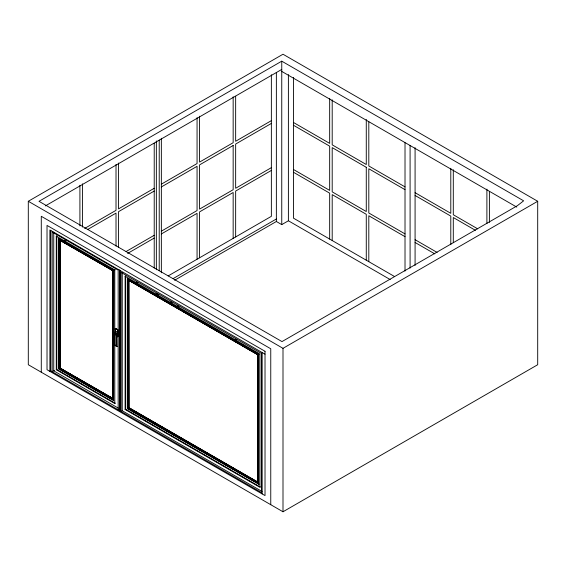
<?xml version="1.0" encoding="UTF-8"?>
<svg xmlns="http://www.w3.org/2000/svg" width="566" height="566" viewBox="0 0 566 566"><rect width="100%" height="100%" fill="white"/><g stroke="black" fill="none" stroke-linecap="round" stroke-linejoin="round"><path stroke-width="0.85" d="M117.268 346.555L115.344 345.741L114.962 345.062L114.976 333.162L115.627 331.244L117.311 332.001L117.311 334.329L116.829 334.605L117.013 346.647L116.398 345.89L116.398 334.273L117.311 332.001L117.268 334.35M117.834 336.72L117.976 336.586A0.792 0.46 60 0 0 118.025 336.338L118.025 330.82A0.792 0.46 60 0 0 117.969 330.509M28.3 201.277L283 54.23L537.7 201.277L537.7 364.723L283 511.77L28.3 364.723L28.3 201.277L283 348.331L537.7 201.277M281.755 61.17L39.012 201.319L281.988 341.595L517.366 205.699L523.635 200.824L281.755 61.17L281.755 224.617L276.364 221.504L174.618 280.248M45.358 205.904L281.755 69.427M56.275 236.142L56.791 235.838L56.791 369.449L115.308 403.24L114.785 403.537L56.275 369.754L56.275 236.142L114.785 269.925L115.308 269.621M58.51 238.576L113.801 270.244L113.589 400.502L58.51 368.707L58.51 238.576L113.801 270.244M76.198 249.401L112.917 270.598L112.655 398.549L59.876 368.077L59.876 240.274L112.79 270.668L112.79 398.478L60.01 368.006L60.01 240.196M84.709 228.416L116.016 210.34L116.016 164.444M154.221 188.28L118.513 208.896L118.513 163.001M161.352 184.169L197.06 163.553L197.06 117.657M271.362 120.65L235.654 141.267L235.654 96.255M87.758 229.428L116.016 213.12L116.016 246.076M154.221 191.06L118.513 211.677L118.513 247.236M161.352 186.943L197.06 166.326L197.06 210.559L161.352 231.176M271.362 123.43L235.654 144.047L235.654 188.273L271.362 167.663M126.112 251.523L154.221 235.293M127.633 253.419L154.221 238.067M161.352 233.949L197.06 213.34L197.06 259.235M271.362 170.437L235.654 191.053L235.654 236.949M59.876 240.274L112.917 270.598M125.114 276.236L259.928 354.068L259.928 487.333L125.114 409.501L125.114 276.236L125.638 275.932L125.638 409.197L260.452 487.036M127.357 408.447L258.945 484.171L127.357 408.447L127.357 278.67L210.828 326.61M257.926 482.274L128.85 407.746L128.85 280.29L257.926 354.818L257.799 482.345L128.723 407.824L128.723 280.368L128.977 407.676L258.061 482.197M168.187 275.904L271.362 216.332L271.362 74.754M173.168 278.578L276.364 219M281.755 224.617L288.391 220.782L390.193 279.562M115.266 328.832L115.514 328.74A1.125 0.651 60 0 1 115.874 328.853M115.167 335.015A0.792 0.46 60 0 1 115.117 334.704L115.464 328.988A0.792 0.46 60 0 1 115.514 328.74L115.818 328.57A1.125 0.651 60 0 1 116.179 328.676L117.615 329.504A1.125 0.651 60 0 1 117.969 329.808L118.273 330.332A0.792 0.46 60 0 1 118.329 330.643L118.329 336.162A0.792 0.46 60 0 1 118.273 336.409L117.969 336.586A1.125 0.651 60 0 1 117.615 336.473L117.268 336.678A1.125 0.651 60 0 0 117.622 336.784L117.877 336.692M116.179 328.676L115.832 328.874L117.311 329.681A1.125 0.651 60 0 1 117.671 329.985M117.615 329.504L117.268 329.702A1.125 0.651 60 0 1 117.622 330.006L117.749 330.084M118.329 330.643L117.983 336.367L118.329 336.162M119.773 270.208L119.773 410.718L120.416 410.343L119.426 410.52L50.756 370.872L49.886 371.374L49.886 229.98L265.022 354.182M54.4 370.426L52.192 371.699L52.192 232.046L118.167 270.138L118.167 409.791M56.275 369.754L56.791 369.449M58.51 368.707L113.801 400.374M59.204 368.303L58.991 238.3M59.876 368.077L112.917 398.4M262.037 491.451L122.249 410.746L121.032 411.447L121.032 272.373L261.584 353.524L261.584 492.597L119.773 410.718M125.114 409.501L125.638 409.197M128.05 408.051L130.888 409.94M128.723 280.368L257.926 354.818M127.357 278.67L258.945 354.394L212.356 327.495M115.436 328.747L115.167 328.945A0.792 0.46 60 0 0 115.117 329.186M281.755 71.415L516.751 207.092M293.457 122.475L329.667 143.382L329.667 98.364M405.015 186.879L368.806 165.98L368.806 121.846M415.083 192.695L450.791 213.311L450.791 168.3M477.725 228.862L453.295 214.755L453.295 169.743M293.457 125.249L329.667 146.155L329.667 190.388L293.457 169.482M405.015 189.66L368.806 168.753L368.806 212.986L405.015 233.892M415.083 195.475L450.791 216.092L450.791 244.71M475.44 230.32L453.295 217.535L453.295 242.687M415.083 239.708L437.122 252.429M293.457 172.262L329.667 193.162L329.667 239.064M405.015 236.666L368.806 215.759L368.806 261.662M415.083 242.481L434.837 253.886M394.452 276.47L293.457 218.158L293.457 77.464M64.39 240.225L65.911 241.102M136.3 282.087L137.821 282.972M156.103 293.521L158.388 294.844M170.571 301.876L172.099 302.76M177.427 305.838L178.955 306.715M235.315 339.26L236.843 340.138M62.43 241.449L74.67 248.516M130.505 281.104L174.045 306.234M175.573 307.119L180.915 310.203M182.443 311.088L194.669 318.142M196.19 319.026L239.729 344.156M241.257 345.041L253.476 352.094M255.004 352.979L258.061 354.74M114.962 333.445L116.398 334.273M114.962 345.062L116.398 345.89M63.795 370.949L65.323 371.834M81.391 381.109L82.919 381.993M87.511 384.639L89.803 385.97M94.395 388.616L96.687 389.946M133.399 411.135L134.92 412.02M153.252 422.604L155.544 423.927M163.949 428.773L166.241 430.096M170.826 432.742L173.111 434.065M181.516 438.919L183.044 439.796M192.207 445.088L193.735 445.973M199.083 449.057L200.612 449.942M218.943 460.526L221.235 461.849M229.633 466.702L231.926 468.025M237.274 471.11L238.802 471.987M247.2 476.841L248.729 477.725M251.021 479.048L252.549 479.926M59.755 368.869L61.284 369.754M63.576 371.077L65.111 371.961M66.639 372.845L75.816 378.145M77.351 379.029L113.299 399.78M133.18 411.263L134.708 412.14M136.236 413.024L145.398 418.316M146.927 419.201L189.702 443.893M191.994 445.216L193.522 446.1M195.051 446.977L200.392 450.069M201.92 450.946L211.09 456.238M212.618 457.123L248.516 477.846M250.045 478.73L255.386 481.815M118.273 408.107L53.749 370.85L53.749 232.124M117.7 330.105L117.926 330.537M489.392 191.464L489.392 222.36M486.894 189.136L486.894 223.563M415.083 147.684L415.083 265.433M410.088 145.42L410.088 268.1M405.015 142.752L405.015 271.093M366.273 119.497L366.273 164.515L332.2 144.846L332.2 99.828M366.273 260.197L366.273 214.302L332.2 194.626L332.2 240.529M288.391 74.627L288.391 220.782M283 348.331L283 511.77M276.364 72.49L276.364 221.504M270.76 504.702L270.76 348.783L41.283 216.297L41.283 372.216M262.15 352.526L262.15 493.927M258.733 354.521L258.733 484.298M257.799 354.889L257.799 482.345M233.157 96.814L233.157 142.71L199.557 162.109L199.557 116.214M233.157 238.392L233.157 192.497L199.557 211.896L199.557 257.792M161.352 138.274L161.352 272.791M159.223 140.127L159.223 270.746M156.35 140.899L156.35 269.756M154.221 143.269L154.221 268.079M127.569 278.543L127.569 408.327M122.249 272.55L122.249 410.746M120.077 270.513L120.077 410.145M119.426 270.003L119.426 410.52M114.785 269.925L114.785 403.537M113.589 270.371L113.589 400.502M112.655 270.746L112.655 398.549M82.417 183.844L82.417 227.093M79.912 185.287L79.912 225.891M60.138 240.125L60.138 367.928M58.73 238.449L58.73 368.579M50.756 230.362L50.756 370.872M233.157 145.49L199.557 164.883L199.557 209.116L233.157 189.716L233.157 145.49M366.273 167.288L332.2 147.62L332.2 191.853L366.273 211.521L366.273 167.288M265.022 351.281L47.02 225.417L47.02 369.718L265.022 495.583L265.022 351.281"/></g></svg>
